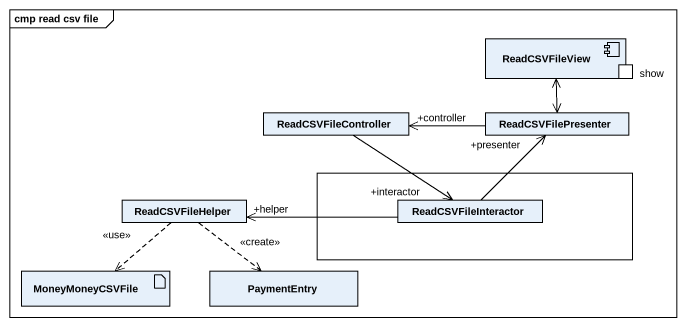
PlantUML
@startuml
mainframe cmp read csv file
allowmixing
hide circle
hide empty members
component ReadCSVFileView {
  port "show" as show_
}
class ReadCSVFileController
class ReadCSVFilePresenter
rectangle " " as rectangle1 {
  class ReadCSVFileInteractor
}
class ReadCSVFileHelper
artifact MoneyMoneyCSVFile
class PaymentEntry
ReadCSVFileView ..> ReadCSVFilePresenter
ReadCSVFileController --> "+interactor" ReadCSVFileInteractor
ReadCSVFilePresenter .up.> ReadCSVFileView
ReadCSVFilePresenter -left-> "+controller" ReadCSVFileController
ReadCSVFileHelper ..> MoneyMoneyCSVFile : <<use>>
ReadCSVFileHelper ..> PaymentEntry : <<create>>
ReadCSVFileInteractor -up-> "+presenter" ReadCSVFilePresenter
ReadCSVFileInteractor -left-> "+helper" ReadCSVFileHelper
@enduml
